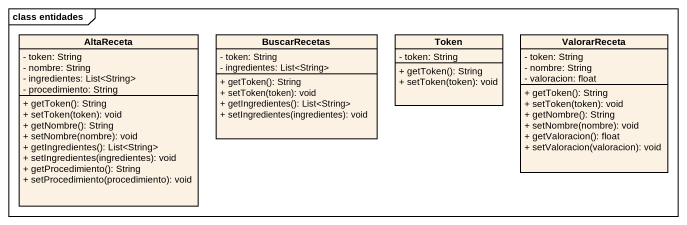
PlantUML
@startuml
mainframe class entidades
hide circle
hide empty members
skinparam classAttributeIconSize 0
class AltaReceta {
  - token: String
  - nombre: String
  - ingredientes: List<String>
  - procedimiento: String
  + getToken(): String
  + setToken(token): void
  + getNombre(): String
  + setNombre(nombre): void
  + getIngredientes(): List<String>
  + setIngredientes(ingredientes): void
  + getProcedimiento(): String
  + setProcedimiento(procedimiento): void
}
class BuscarRecetas {
  - token: String
  - ingredientes: List<String>
  + getToken(): String
  + setToken(token): void
  + getIngredientes(): List<String>
  + setIngredientes(ingredientes): void
}
class Token {
  - token: String
  + getToken(): String
  + setToken(token): void
}
class ValorarReceta {
  - token: String
  - nombre: String
  - valoracion: float
  + getToken(): String
  + setToken(token): void
  + getNombre(): String
  + setNombre(nombre): void
  + getValoracion(): float
  + setValoracion(valoracion): void
}
@enduml
